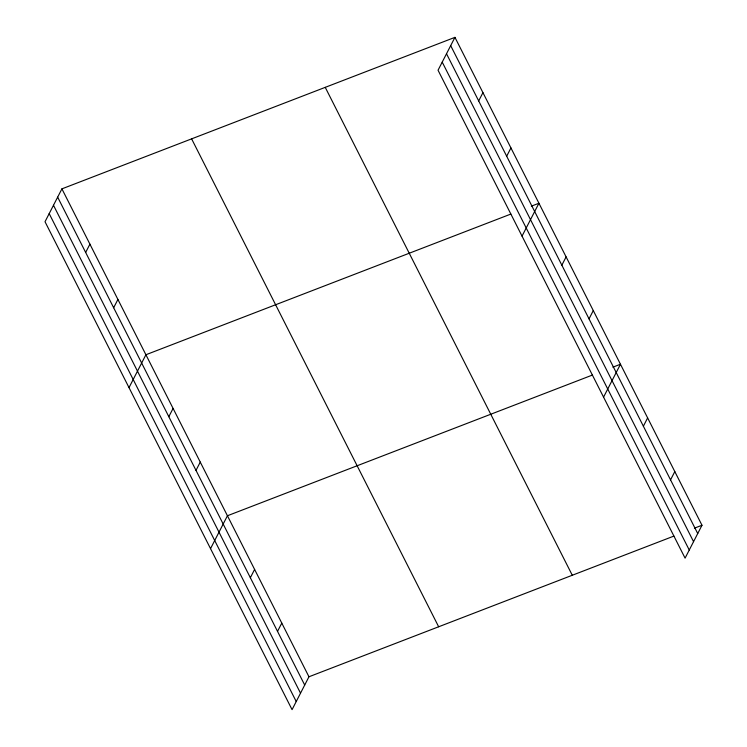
<?xml version="1.0" encoding="UTF-8"?>
<svg xmlns="http://www.w3.org/2000/svg" width="747" height="747" viewBox="0 0 747 747"><rect width="100%" height="100%" fill="white"/><g stroke="black" fill="none" stroke-linecap="round" stroke-linejoin="round"><path stroke-width="1.12" d="M454.942 37.35L438.041 70.227L685.083 558.14L701.984 525.262L454.942 37.35L61.917 188.86L45.016 221.738L292.058 709.65L308.959 676.773L673.878 536.094M85.653 252.449L89.911 244.157M113.656 307.745L117.914 299.454M129.016 387.628L145.908 354.75L510.836 214.072M168.822 416.705L173.089 408.422M196.003 470.377L200.261 462.094M210.533 548.643L227.433 515.757L592.362 375.078M478.678 100.929L482.936 92.647M250.348 577.72L254.606 569.429M506.681 156.226L510.939 147.943M277.52 631.383L281.787 623.101M522.041 236.117L538.932 203.24L531.369 206.153M561.847 265.194L566.105 256.912M589.028 318.866L593.286 310.575M603.557 397.133L620.458 364.247L612.895 367.169M643.372 426.21L647.63 417.918M670.545 479.873L674.812 471.59M694.421 528.176L701.984 525.262M450.684 45.632L697.726 533.545M446.51 53.756L693.552 541.659M442.215 62.113L689.257 550.025M325.244 87.352L572.286 575.255M191.615 138.858L438.657 626.77M61.917 188.86L308.959 676.773M57.659 197.152L304.701 685.055M53.485 205.266L300.527 693.169M49.19 213.623L296.232 701.536"/></g></svg>
